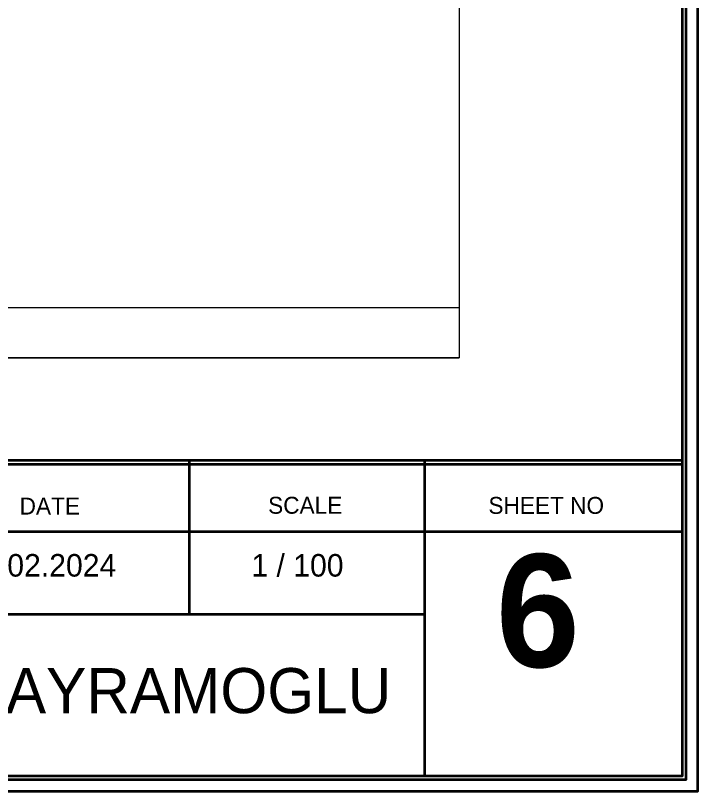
# Model space of a CAD drawing. Header units: centimetres. Extents: x -3207095 to 15275363, y -32656 to 4798027.
# Drawn here: x 705620 to 706839, y 4468391 to 4469778 of the extents above; entities that cross this region are included whole.
import ezdxf

# ---------------------------------------------------------------- set-up
doc = ezdxf.new("R2010")
doc.units = ezdxf.units.CM
for name, color, linetype, lineweight in [('DUVAR', 7, 'Continuous', 35), ('iç duvar', 7, 'Continuous', 50), ('YAZI', 7, 'Continuous', 15)]:
    doc.layers.add(name, color=color, linetype=linetype, lineweight=lineweight)
doc.layers.add('LOGO', color=7, linetype='Continuous')

msp = doc.modelspace()

# ---------------------------------------------------------------- linework, layer by layer
at = {"layer": 'DUVAR'}
for p, q in [((706812, 4468982.67), (699656.6, 4468982.67)), ((706812, 4468975.58), (699666.6, 4468975.58)), ((705930.81, 4468979.94), (705930.81, 4468707.34)), ((706351.55, 4468979.94), (706351.55, 4468418.35)), ((706812, 4468854.73), (704878.04, 4468854.73)), ((706351.55, 4468707.34), (704878.04, 4468707.34))]:
    msp.add_line(p, q, dxfattribs=at)
for points in [[(699639.3, 4473191.05), (706839.3, 4473191.05), (706839.3, 4468391.05), (699639.3, 4468391.05)], [(699660.3, 4473170.05), (706818.3, 4473170.05), (706818.3, 4468412.05), (699660.3, 4468412.05)], [(699666.6, 4473163.75), (706812, 4473163.75), (706812, 4468418.35), (699666.6, 4468418.35)]]:
    msp.add_lwpolyline(points, close=True, dxfattribs=at)
at = {"layer": 'iç duvar', "color": 7, "lineweight": 18}
for p, q in [((706413.2, 4469931.12), (706413.2, 4469256.12)), ((704846.92, 4469256.12), (706413.2, 4469256.12)), ((704846.92, 4469166.12), (706413.2, 4469166.12))]:
    msp.add_line(p, q, dxfattribs=at)
msp.add_lwpolyline([(704846.92, 4469256.12), (706413.2, 4469256.12), (706413.2, 4469166.12), (704846.92, 4469166.12)], dxfattribs=at)

# ---------------------------------------------------------------- texts
at = {"layer": 'LOGO', "insert": (706478.95, 4468814.92), "char_height": 201.6, "width": 680.2848, "attachment_point": 1}
msp.add_mtext('{\\fGoudy Old Style|b1|i0|c0|p18;6}', dxfattribs=at)
at = {"layer": 'YAZI', "attachment_point": 1}
for s, insert, char_height, width in [('{\\fStylus BT|b0|i0|c0|p34;DATE}', (705627.44, 4468916.13), 30.24, 215.1793), ('{\\fStylus BT|b0|i0|c0|p34;SCALE}', (706071.69, 4468917.57), 30.24, 165.1095), ('{\\fStylus BT|b0|i0|c0|p34;SHEET NO}', (706465.58, 4468917.36), 30.24, 302.8012), ('{\\fStylus BT|b0|i0|c0|p34;20.02.2024}', (705530.41, 4468815.33), 40.32, 366.9007), ('{\\fStylus BT|b0|i0|c0|p34;1 / \\fStylus BT|b0|i0|c162|p34;1\\fStylus BT|b0|i0|c0|p34;00}', (706041.67, 4468815.33), 40.32, 316.1791), ('{\\fStylus BT|b0|i0|c0|p34;Abdurrahim BAYRAMOGLU}', (704943.56, 4468611.57), 80.64, 1568.7791)]:
    msp.add_mtext(s, dxfattribs=dict(at, insert=insert, char_height=char_height, width=width))

doc.saveas('drawing.dxf')
